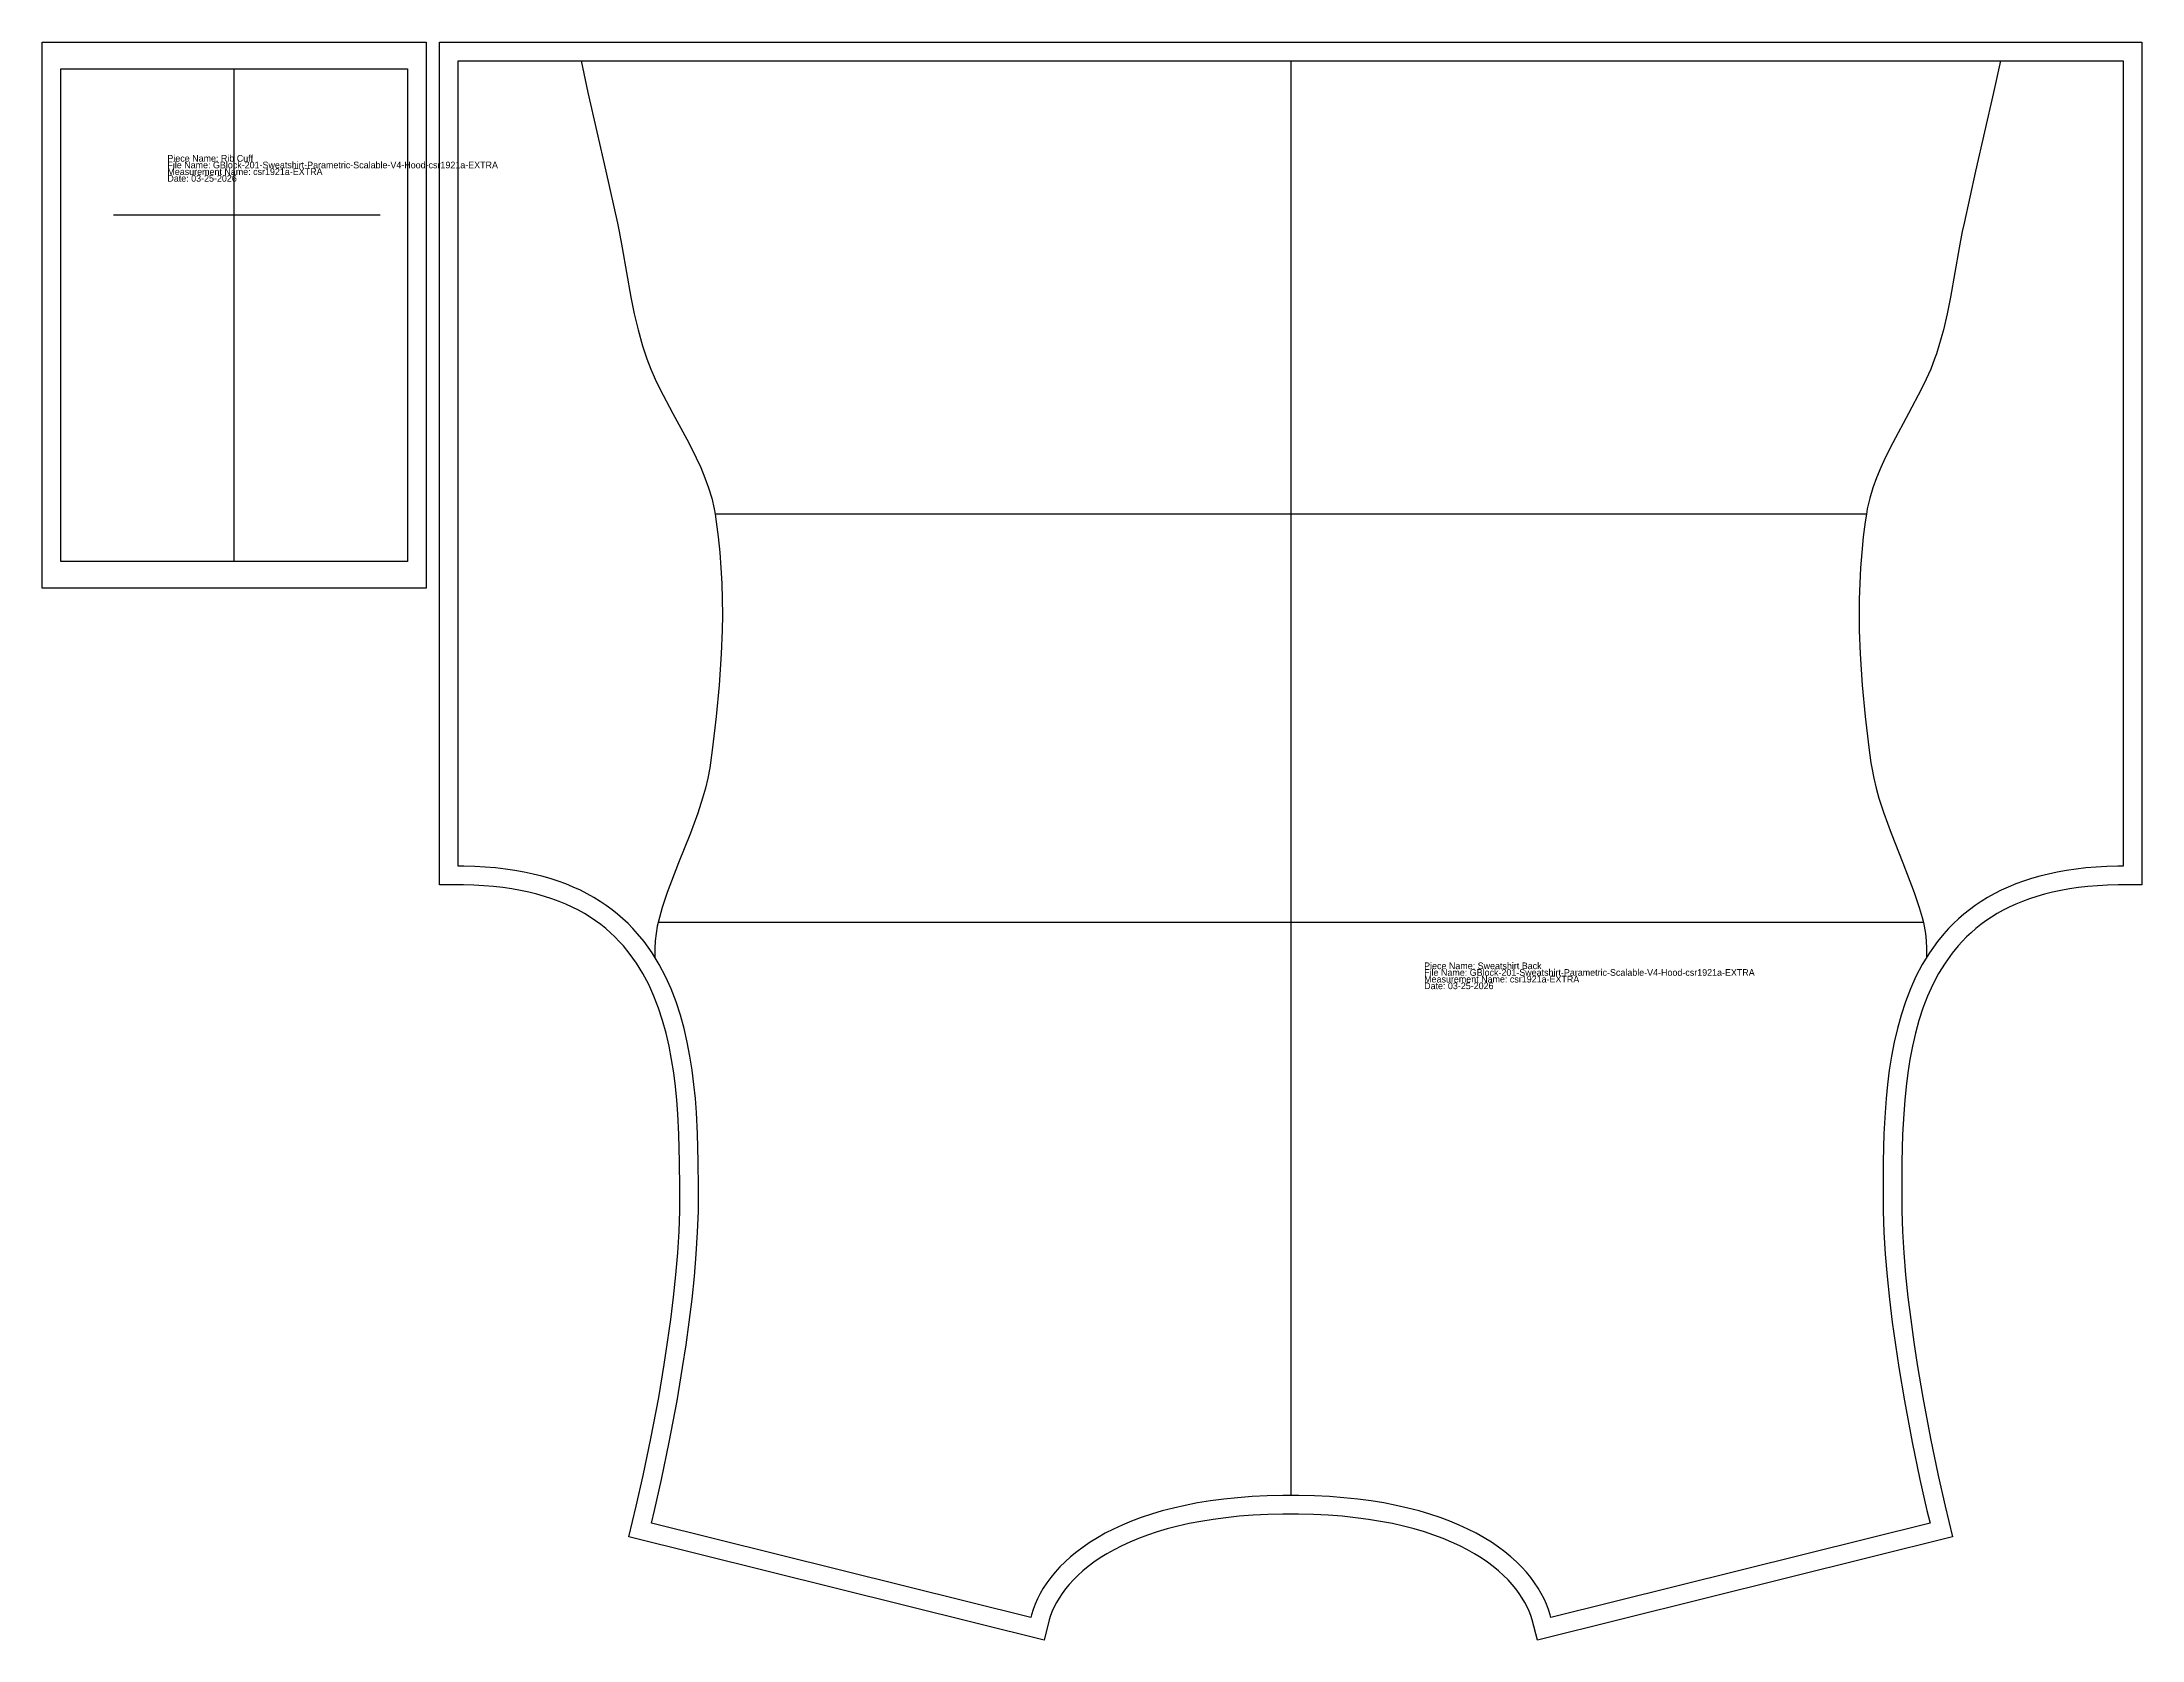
# Model space of a CAD drawing. Extents: x 48 to 908, y 0 to 2261.
# Drawn here: x 116 to 903, y 1662 to 2261 of the extents above; entities that cross this region are included whole.
import ezdxf

# ---------------------------------------------------------------- set-up
doc = ezdxf.new("R2010")
doc.units = 0
for name, color, linetype in [('1', 250, 'CONTINUOUS'), ('7', 250, 'CONTINUOUS'), ('8', 250, 'CONTINUOUS')]:
    doc.layers.add(name, color=color, linetype=linetype)

# ---------------------------------------------------------------- blocks, each defined once
blk = doc.blocks.new('SWEATSHIRT_BACK')
at = {"layer": '1'}
blk.add_lwpolyline([(903.02, 2260.86), (903.02, 2083.89), (903.02, 1944.9), (894.03, 1944.86), (890.11, 1944.76), (886.35, 1944.55), (882.72, 1944.25), (879.22, 1943.86), (875.85, 1943.37), (872.6, 1942.8), (869.49, 1942.14), (866.49, 1941.39), (863.62, 1940.57), (860.86, 1939.67), (858.21, 1938.7), (855.67, 1937.65), (853.24, 1936.54), (850.92, 1935.36), (848.69, 1934.11), (846.56, 1932.8), (844.52, 1931.43), (842.57, 1930), (840.71, 1928.51), (838.93, 1926.96), (837.23, 1925.36), (835.61, 1923.7), (834.08, 1922), (831.88, 1919.33), (829.18, 1915.57), (826.76, 1911.62), (824.59, 1907.49), (822.64, 1903.17), (820.92, 1898.69), (819.41, 1894.07), (818.1, 1889.31), (816.98, 1884.44), (816.03, 1879.47), (815.24, 1874.43), (814.59, 1869.33), (814.08, 1864.19), (813.69, 1859.05), (813.28, 1851.3), (813.02, 1841.09), (812.95, 1831.14), (812.95, 1826.36), (812.98, 1822.67), (813.23, 1814.96), (813.72, 1806.96), (814.42, 1798.73), (815.3, 1790.35), (816.33, 1781.89), (817.51, 1773.43), (818.79, 1765.05), (820.85, 1752.73), (823.75, 1737.3), (826.61, 1723.5), (829.24, 1711.93), (832.03, 1700.52), (676.37, 1661.8), (674.42, 1669.32), (673.91, 1670.94), (673.3, 1672.55), (672.57, 1674.19), (671.71, 1675.86), (670.72, 1677.54), (669.6, 1679.23), (668.35, 1680.93), (666.95, 1682.63), (665.4, 1684.32), (663.7, 1686.01), (661.85, 1687.68), (659.84, 1689.33), (657.67, 1690.96), (655.33, 1692.55), (652.83, 1694.11), (650.14, 1695.62), (647.28, 1697.08), (644.24, 1698.49), (641.02, 1699.83), (637.61, 1701.11), (634, 1702.31), (630.21, 1703.44), (626.21, 1704.47), (622.02, 1705.42), (617.62, 1706.27), (613.02, 1707.01), (608.21, 1707.65), (603.19, 1708.17), (597.96, 1708.57), (592.51, 1708.84), (586.83, 1708.98), (583.92, 1708.99), (581, 1708.98), (575.32, 1708.84), (569.87, 1708.57), (564.64, 1708.17), (559.62, 1707.65), (554.81, 1707.01), (550.21, 1706.27), (545.81, 1705.42), (541.62, 1704.47), (537.63, 1703.44), (533.83, 1702.31), (530.23, 1701.11), (526.81, 1699.83), (523.59, 1698.49), (520.55, 1697.08), (517.69, 1695.62), (515, 1694.11), (512.5, 1692.55), (510.16, 1690.96), (507.99, 1689.33), (505.98, 1687.68), (504.13, 1686.01), (502.43, 1684.32), (500.88, 1682.63), (499.49, 1680.93), (498.23, 1679.23), (497.11, 1677.54), (496.12, 1675.86), (495.26, 1674.19), (494.53, 1672.55), (493.92, 1670.94), (493.41, 1669.32), (491.46, 1661.8), (335.8, 1700.52), (338.59, 1711.93), (341.22, 1723.5), (344.08, 1737.3), (346.98, 1752.73), (349.05, 1765.05), (350.32, 1773.43), (351.5, 1781.89), (352.54, 1790.35), (353.42, 1798.73), (354.11, 1806.96), (354.6, 1814.96), (354.85, 1822.67), (354.88, 1826.36), (354.88, 1831.14), (354.81, 1841.09), (354.55, 1851.3), (354.14, 1859.05), (353.75, 1864.19), (353.24, 1869.33), (352.6, 1874.43), (351.8, 1879.47), (350.85, 1884.44), (349.73, 1889.31), (348.42, 1894.07), (346.91, 1898.69), (345.19, 1903.17), (343.25, 1907.49), (341.07, 1911.62), (338.65, 1915.57), (335.96, 1919.33), (333.76, 1922), (332.22, 1923.7), (330.6, 1925.36), (328.9, 1926.96), (327.12, 1928.51), (325.26, 1930), (323.31, 1931.43), (321.27, 1932.8), (319.14, 1934.11), (316.91, 1935.36), (314.59, 1936.54), (312.16, 1937.65), (309.62, 1938.7), (306.97, 1939.67), (304.21, 1940.57), (301.34, 1941.39), (298.34, 1942.14), (295.23, 1942.8), (291.98, 1943.37), (288.61, 1943.86), (285.12, 1944.25), (281.48, 1944.55), (277.72, 1944.76), (273.8, 1944.86), (264.81, 1944.9), (264.81, 2083.89), (264.81, 2260.86), (903.02, 2260.86)], close=True, dxfattribs=at)
at = {"layer": '7'}
blk.add_line((583.92, 2253.86), (583.92, 1715.99), dxfattribs=at)
at = {"layer": '8'}
blk.add_lwpolyline([(896.02, 2253.86), (896.02, 2083.89), (896.02, 1951.87), (893.92, 1951.86), (889.83, 1951.75), (885.87, 1951.54), (882.03, 1951.22), (878.32, 1950.8), (874.74, 1950.28), (871.27, 1949.67), (867.92, 1948.96), (864.69, 1948.16), (861.57, 1947.27), (858.56, 1946.29), (855.67, 1945.22), (852.88, 1944.07), (850.2, 1942.84), (847.62, 1941.53), (845.15, 1940.15), (842.77, 1938.69), (840.5, 1937.16), (838.31, 1935.55), (836.23, 1933.89), (834.23, 1932.15), (832.33, 1930.35), (830.51, 1928.49), (828.78, 1926.58), (826.32, 1923.6), (823.35, 1919.44), (820.67, 1915.09), (818.29, 1910.55), (816.18, 1905.86), (814.32, 1901.03), (812.71, 1896.08), (811.31, 1891.03), (810.13, 1885.88), (809.13, 1880.67), (808.3, 1875.41), (807.64, 1870.11), (807.11, 1864.8), (806.7, 1859.5), (806.28, 1851.58), (806.02, 1841.2), (805.95, 1831.16), (805.95, 1826.33), (805.98, 1822.53), (806.24, 1814.63), (806.74, 1806.45), (807.45, 1798.07), (808.34, 1789.55), (809.39, 1780.98), (810.58, 1772.42), (811.87, 1763.94), (813.95, 1751.51), (816.88, 1735.94), (819.77, 1722.02), (822.42, 1710.32), (823.57, 1705.63), (681.4, 1670.27), (681.15, 1671.25), (680.53, 1673.23), (679.77, 1675.22), (678.88, 1677.23), (677.84, 1679.24), (676.66, 1681.24), (675.34, 1683.25), (673.86, 1685.24), (672.24, 1687.21), (670.46, 1689.17), (668.52, 1691.09), (666.43, 1692.99), (664.17, 1694.84), (661.74, 1696.66), (659.15, 1698.42), (656.39, 1700.13), (653.46, 1701.79), (650.35, 1703.38), (647.06, 1704.9), (643.59, 1706.34), (639.94, 1707.71), (636.11, 1708.99), (632.08, 1710.18), (627.86, 1711.28), (623.45, 1712.27), (618.84, 1713.16), (614.04, 1713.94), (609.03, 1714.6), (603.82, 1715.14), (598.4, 1715.55), (592.77, 1715.83), (586.93, 1715.98), (583.92, 1715.99), (580.91, 1715.98), (575.06, 1715.83), (569.43, 1715.55), (564.01, 1715.14), (558.8, 1714.6), (553.79, 1713.94), (548.99, 1713.16), (544.38, 1712.27), (539.97, 1711.28), (535.75, 1710.18), (531.73, 1708.99), (527.89, 1707.71), (524.24, 1706.34), (520.77, 1704.9), (517.48, 1703.38), (514.37, 1701.79), (511.44, 1700.13), (508.68, 1698.42), (506.09, 1696.66), (503.67, 1694.84), (501.41, 1692.99), (499.31, 1691.09), (497.37, 1689.17), (495.59, 1687.21), (493.97, 1685.24), (492.49, 1683.25), (491.17, 1681.24), (489.99, 1679.24), (488.95, 1677.23), (488.06, 1675.22), (487.3, 1673.23), (486.68, 1671.25), (486.43, 1670.27), (344.26, 1705.63), (345.41, 1710.32), (348.06, 1722.02), (350.95, 1735.94), (353.88, 1751.51), (355.96, 1763.94), (357.25, 1772.42), (358.44, 1780.98), (359.49, 1789.55), (360.38, 1798.07), (361.09, 1806.45), (361.59, 1814.63), (361.85, 1822.53), (361.88, 1826.33), (361.88, 1831.16), (361.81, 1841.2), (361.55, 1851.58), (361.13, 1859.5), (360.72, 1864.8), (360.19, 1870.11), (359.53, 1875.41), (358.7, 1880.67), (357.7, 1885.88), (356.52, 1891.03), (355.12, 1896.08), (353.51, 1901.03), (351.65, 1905.86), (349.54, 1910.55), (347.16, 1915.09), (344.49, 1919.44), (341.51, 1923.6), (339.06, 1926.58), (337.32, 1928.49), (335.51, 1930.35), (333.6, 1932.15), (331.6, 1933.89), (329.52, 1935.55), (327.34, 1937.16), (325.06, 1938.69), (322.68, 1940.15), (320.21, 1941.53), (317.63, 1942.84), (314.95, 1944.07), (312.16, 1945.22), (309.27, 1946.29), (306.26, 1947.27), (303.14, 1948.16), (299.91, 1948.96), (296.56, 1949.67), (293.1, 1950.28), (289.51, 1950.8), (285.8, 1951.22), (281.96, 1951.54), (278, 1951.75), (273.91, 1951.86), (271.81, 1951.87), (271.81, 2083.89), (271.81, 2253.86)], close=True, dxfattribs=at)
for points in [[(317.87, 2253.86), (317.87, 2253.86), (320.48, 2241.97), (327.19, 2212.42), (331.52, 2192.89), (332.16, 2189.86), (333.33, 2183.73), (334.95, 2174.46), (336.6, 2165.17), (337.84, 2159.01), (339.25, 2152.92), (340.91, 2146.93), (341.87, 2143.99), (342.53, 2142.07), (344.02, 2138.27), (345.67, 2134.52), (347.46, 2130.8), (352.28, 2121.59), (358.25, 2110.59), (361.03, 2105.03), (362.74, 2101.29), (364.31, 2097.52), (365.69, 2093.7), (366.85, 2089.82), (367.77, 2085.89), (368.12, 2083.89), (368.56, 2081.04), (369.31, 2075.3), (369.9, 2069.52), (370.34, 2063.71), (370.64, 2057.88), (370.81, 2052.02), (370.85, 2046.15), (370.77, 2040.27), (370.46, 2031.44), (369.69, 2019.69), (368.58, 2008), (367.2, 1996.42), (366.42, 1990.69), (366.13, 1988.76), (365.39, 1984.93), (364.48, 1981.13), (363.42, 1977.36), (361.61, 1971.73), (358.85, 1964.29), (354.41, 1953.19), (350.17, 1942.05), (348.33, 1936.44), (347.25, 1932.68), (346.77, 1930.79), (346.45, 1929.44), (345.98, 1926.69), (345.68, 1923.9), (345.54, 1921.08), (345.53, 1917.74), (345.53, 1917.74)], [(849.97, 2253.86), (849.97, 2253.86), (847.35, 2241.97), (840.64, 2212.42), (836.32, 2192.89), (835.67, 2189.86), (834.5, 2183.73), (832.89, 2174.46), (831.23, 2165.17), (829.99, 2159.01), (828.58, 2152.92), (826.92, 2146.93), (825.97, 2143.99), (825.3, 2142.07), (823.81, 2138.27), (822.16, 2134.52), (820.38, 2130.8), (815.55, 2121.59), (809.58, 2110.59), (806.8, 2105.03), (805.09, 2101.29), (803.52, 2097.52), (802.15, 2093.7), (800.98, 2089.82), (800.06, 2085.89), (799.72, 2083.89), (799.27, 2081.04), (798.53, 2075.3), (797.94, 2069.52), (797.49, 2063.71), (797.19, 2057.88), (797.03, 2052.02), (796.99, 2046.15), (797.06, 2040.27), (797.37, 2031.44), (798.15, 2019.69), (799.25, 2008), (800.63, 1996.42), (801.42, 1990.69), (801.7, 1988.76), (802.44, 1984.93), (803.35, 1981.13), (804.41, 1977.36), (806.22, 1971.73), (808.98, 1964.29), (813.43, 1953.19), (817.66, 1942.05), (819.5, 1936.44), (820.58, 1932.68), (821.07, 1930.79), (821.38, 1929.44), (821.85, 1926.69), (822.15, 1923.9), (822.29, 1921.08), (822.3, 1917.74), (822.3, 1917.74)], [(799.72, 2083.89), (368.12, 2083.89)], [(821.07, 1930.79), (346.77, 1930.79)]]:
    blk.add_lwpolyline(points, dxfattribs=at)
at = {"layer": '1'}
for s, p in [('Piece Name: Sweatshirt Back', (633.92, 1913.29)), ('File Name: GBlock-201-Sweatshirt-Parametric-Scalable-V4-Hood-csr1921a-EXTRA', (633.92, 1910.79)), ('Measurement Name: csr1921a-EXTRA', (633.92, 1908.29)), ('Date: 03-25-2026', (633.92, 1905.79))]:
    blk.add_text(s, height=2.5, dxfattribs=at).set_placement(p)
blk = doc.blocks.new('RIB_CUFF')
at = {"layer": '1'}
blk.add_lwpolyline([(115.81, 2260.86), (259.81, 2260.86), (259.81, 2056.14), (115.81, 2056.14), (115.81, 2260.86)], close=True, dxfattribs=at)
at = {"layer": '7'}
blk.add_line((142.62, 2196.11), (242.62, 2196.11), dxfattribs=at)
at = {"layer": '8'}
blk.add_lwpolyline([(252.81, 2250.86), (252.81, 2066.14), (122.81, 2066.14), (122.81, 2250.86)], close=True, dxfattribs=at)
blk.add_lwpolyline([(187.81, 2066.14), (187.81, 2250.86)], dxfattribs=at)
at = {"layer": '1'}
for s, p in [('Piece Name: Rib Cuff', (162.81, 2216)), ('File Name: GBlock-201-Sweatshirt-Parametric-Scalable-V4-Hood-csr1921a-EXTRA', (162.81, 2213.5)), ('Measurement Name: csr1921a-EXTRA', (162.81, 2211)), ('Date: 03-25-2026', (162.81, 2208.5))]:
    blk.add_text(s, height=2.5, dxfattribs=at).set_placement(p)

msp = doc.modelspace()

# ---------------------------------------------------------------- block references
at = {"layer": '1'}
for name in ['RIB_CUFF', 'SWEATSHIRT_BACK']:
    msp.add_blockref(name, (0, 0), dxfattribs=at)

doc.saveas('drawing.dxf')
